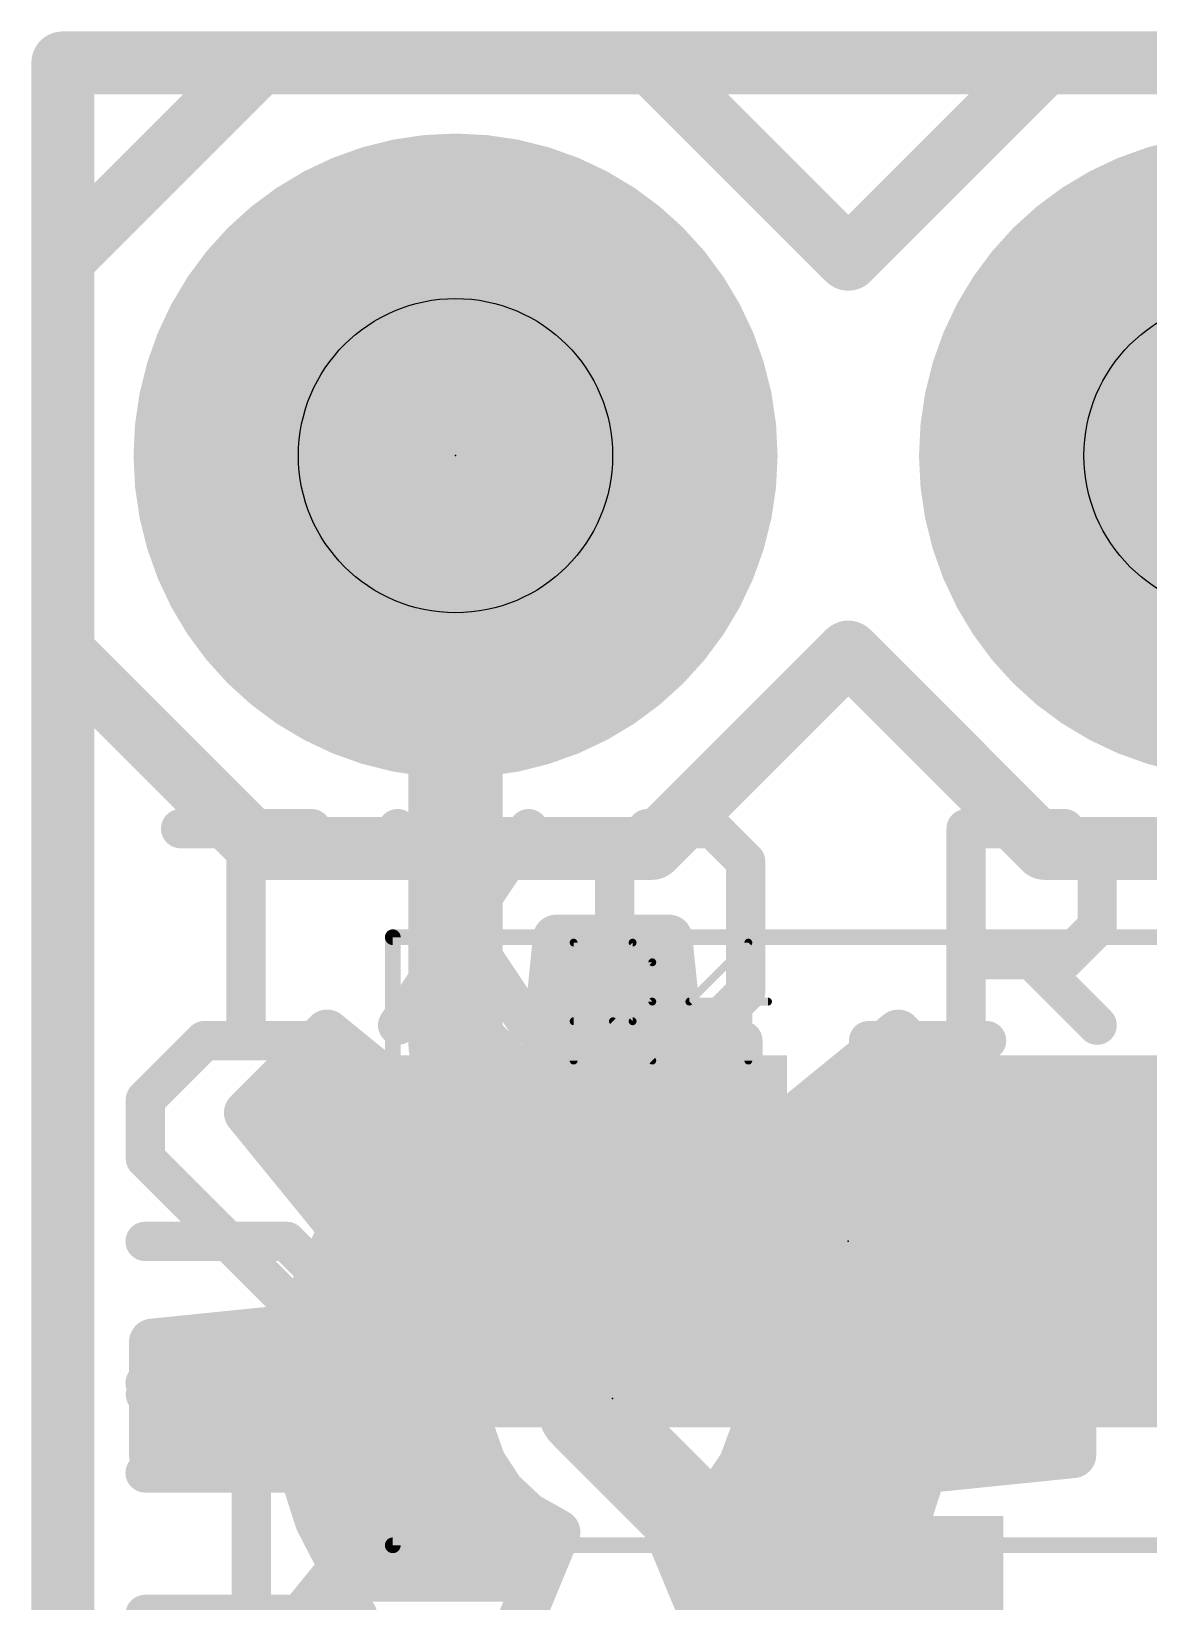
# Model space of a CAD drawing. Extents: x 0 to 108, y -11 to 13.
# Drawn here: x -0.1 to 3.51, y 7.73 to 12.8 of the extents above; entities that cross this region are included whole.
import ezdxf

# ---------------------------------------------------------------- set-up
doc = ezdxf.new("R2010")
doc.units = 0
for name, color, linetype in [('1', 12, 'CONTINUOUS'), ('17', 110, 'CONTINUOUS'), ('20', 53, 'CONTINUOUS'), ('21', 41, 'CONTINUOUS'), ('22', 40, 'CONTINUOUS'), ('23', 53, 'CONTINUOUS'), ('24', 53, 'CONTINUOUS'), ('25', 253, 'CONTINUOUS'), ('26', 253, 'CONTINUOUS'), ('29', 253, 'CONTINUOUS'), ('30', 253, 'CONTINUOUS'), ('31', 4, 'CONTINUOUS'), ('35', 253, 'CONTINUOUS'), ('39', 12, 'CONTINUOUS'), ('44', 253, 'CONTINUOUS'), ('51', 53, 'CONTINUOUS'), ('52', 253, 'CONTINUOUS')]:
    doc.layers.add(name, color=color, linetype=linetype)

# ---------------------------------------------------------------- blocks, each defined once
blk = doc.blocks.new('RECT')
blk.add_solid([(-0.5, -0.5), (0.5, -0.5), (-0.5, 0.5), (0.5, 0.5)])
blk = doc.blocks.new('ROUNDP')
at = {"const_width": 0.5}
blk.add_lwpolyline([(0, -0.25, 1), (0, 0.25, 1), (0, -0.25)], format="xyb", dxfattribs=at)

msp = doc.modelspace()

# ---------------------------------------------------------------- linework, layer by layer
at = {"layer": '1', "const_width": 0.3048}
for points in [[(1.27, 9.525), (1.27, 11.43)], [(1.905, 8.89), (1.27, 9.525)], [(1.69, 8.89), (1.905, 8.89)], [(1.69, 8.343), (1.69, 8.89)], [(3.39, 8.89), (4.826, 8.89)], [(2.54, 7.493), (1.69, 8.343)]]:
    msp.add_lwpolyline(points, dxfattribs=at)
at = {"layer": '1', "const_width": 0.1524}
for points in [[(1.3462, 11.43, 1), (1.1938, 11.43)], [(1.3239, 9.5789, 1), (1.2161, 9.4711)], [(1.1938, 9.525, 1), (1.3462, 9.525)], [(1.69, 8.9662, 1), (1.69, 8.8138)], [(1.7662, 8.89, 1), (1.6138, 8.89)], [(1.905, 8.8138, 1), (1.905, 8.9662)], [(3.39, 8.9662, 1), (3.39, 8.8138)], [(1.8511, 8.8361, 1), (1.9589, 8.9439)], [(1.7439, 8.3969, 1), (1.6361, 8.2891)], [(1.6138, 8.343, 1), (1.7662, 8.343)]]:
    msp.add_lwpolyline(points, format="xyb", dxfattribs=at)
at = {"layer": '20', "const_width": 0.2032}
for points in [[(15.24, 12.7), (0, 12.7)], [(0, 12.7), (0, 0)]]:
    msp.add_lwpolyline(points, dxfattribs=at)
at = {"layer": '20', "const_width": 0.1016}
for points in [[(0, 12.7508, 1), (0, 12.6492)], [(0.0508, 12.7, 1), (-0.0508, 12.7)]]:
    msp.add_lwpolyline(points, format="xyb", dxfattribs=at)
at = {"layer": '21', "const_width": 0.0635}
for points in [[(0.381, 10.2558, 1), (0.381, 10.1923)], [(0.6246, 10.224, 1), (0.5611, 10.224)], [(0.8047, 10.1923, 1), (0.8047, 10.2558)], [(1.1091, 10.2417, 1), (1.0562, 10.2064)], [(1.5327, 10.2064, 1), (1.4799, 10.2417)], [(1.8902, 10.2558, 1), (1.8902, 10.1923)], [(1.9126, 10.2016, 1), (1.8677, 10.2465)], [(2.1245, 10.2465, 1), (2.0796, 10.2016)], [(2.102, 10.1923, 1), (2.102, 10.2558)], [(2.921, 10.2558, 1), (2.921, 10.1923)], [(2.9528, 10.224, 1), (2.8893, 10.224)], [(3.2612, 10.2465, 1), (3.2163, 10.2016)], [(3.2388, 10.1923, 1), (3.2388, 10.2558)], [(1.816, 10.1181, 1), (1.7525, 10.1181)], [(1.7618, 10.1406, 1), (1.8067, 10.0957)], [(2.2397, 10.1181, 1), (2.1762, 10.1181)], [(2.1855, 10.0957, 1), (2.2304, 10.1406)], [(3.3764, 10.1181, 1), (3.3129, 10.1181)], [(3.3222, 10.0957, 1), (3.3671, 10.1406)], [(3.3671, 9.8838, 1), (3.3222, 9.9287)], [(3.3129, 9.9063, 1), (3.3764, 9.9063)], [(2.921, 9.8321, 1), (2.921, 9.7686)], [(3.1553, 9.8228, 1), (3.1104, 9.7779)], [(3.2163, 9.8228, 1), (3.2612, 9.7779)], [(3.2388, 9.7686, 1), (3.2388, 9.8321)], [(1.8067, 9.7169, 1), (1.7618, 9.672)], [(2.2304, 9.672, 1), (2.1855, 9.7169)], [(1.7525, 9.6944, 1), (1.816, 9.6944)], [(2.1762, 9.6944, 1), (2.2397, 9.6944)], [(1.8902, 9.6203, 1), (1.8902, 9.5567)], [(2.102, 9.5567, 1), (2.102, 9.6203)], [(0.5611, 9.5885, 1), (0.6246, 9.5885)], [(1.0562, 9.6061, 1), (1.1091, 9.5709)], [(1.4799, 9.5709, 1), (1.5327, 9.6061)], [(1.8677, 9.566, 1), (1.9126, 9.611)], [(2.0796, 9.611, 1), (2.1245, 9.566)], [(2.8893, 9.5885, 1), (2.9528, 9.5885)], [(3.3222, 9.566, 1), (3.3671, 9.611)], [(0.2661, 8.9213, 1), (0.2661, 8.8578)], [(0.7462, 8.912, 1), (0.7013, 8.8671)], [(0.7237, 8.8578, 1), (0.7237, 8.9213)], [(0.975, 8.6383, 1), (0.93, 8.6832)], [(0.93, 8.6383, 1), (0.975, 8.6832)], [(0.2661, 8.4637, 1), (0.2661, 8.4002)], [(0.7013, 8.4544, 1), (0.7462, 8.4095)], [(0.7237, 8.4002, 1), (0.7237, 8.4637)], [(0.2661, 8.1728, 1), (0.2661, 8.1093)], [(0.6411, 8.1411, 1), (0.5776, 8.1411)], [(0.9525, 8.1093, 1), (0.9525, 8.1728)], [(0.2661, 7.7153, 1), (0.2661, 7.6518)], [(0.9525, 7.6518, 1), (0.9525, 7.7153)]]:
    msp.add_lwpolyline(points, format="xyb", dxfattribs=at)
at = {"layer": '21', "const_width": 0.127}
for points in [[(0.381, 10.224), (0.8047, 10.224)], [(0.5928, 9.5885), (0.5928, 10.224)], [(1.0826, 10.224), (1.5063, 9.5885)], [(1.5063, 10.224), (1.0826, 9.5885)], [(1.8902, 10.224), (1.7843, 10.1181)], [(2.102, 10.224), (1.8902, 10.224)], [(2.208, 10.1181), (2.102, 10.224)], [(2.921, 9.5885), (2.921, 10.224)], [(2.921, 10.224), (3.2388, 10.224)], [(3.2388, 10.224), (3.3447, 10.1181)], [(1.7843, 10.1181), (1.7843, 9.6944)], [(2.208, 9.6944), (2.208, 10.1181)], [(3.3447, 10.1181), (3.3447, 9.9063)], [(3.3447, 9.9063), (3.2388, 9.8003)], [(3.2388, 9.8003), (2.921, 9.8003)], [(3.1328, 9.8003), (3.3447, 9.5885)], [(1.7843, 9.6944), (1.8902, 9.5885)], [(2.102, 9.5885), (2.208, 9.6944)], [(1.8902, 9.5885), (2.102, 9.5885)], [(0.7237, 8.8895), (0.2661, 8.8895)], [(0.9525, 8.6607), (0.7237, 8.8895)], [(0.7237, 8.4319), (0.9525, 8.6607)], [(0.2661, 8.4319), (0.7237, 8.4319)], [(0.2661, 8.1411), (0.9525, 8.1411)], [(0.6093, 7.6835), (0.6093, 8.1411)], [(0.9525, 7.6835), (0.2661, 7.6835)]]:
    msp.add_lwpolyline(points, dxfattribs=at)
at = {"layer": '22'}
for points, const_width in [([(0, 12.065), (0.635, 12.7)], 0.2032), ([(1.905, 12.7), (0.635, 12.7)], 0.2032), ([(2.54, 12.065), (1.905, 12.7)], 0.2032), ([(3.175, 12.7), (2.54, 12.065)], 0.2032), ([(4.445, 12.7), (3.175, 12.7)], 0.2032), ([(0, 10.795), (0, 12.065)], 0.2032), ([(0.635, 10.16), (0, 10.795)], 0.2032), ([(1.905, 10.16), (2.54, 10.795)], 0.2032), ([(2.54, 10.795), (3.175, 10.16)], 0.2032), ([(0.635, 10.16), (1.905, 10.16)], 0.2032), ([(3.175, 10.16), (4.445, 10.16)], 0.2032), ([(1.546, 9.3869), (1.5952, 9.8708)], 0.15), ([(1.5952, 9.8708), (1.9608, 9.8708)], 0.15), ([(1.9608, 9.8708), (2.01, 9.3869)], 0.15), ([(1.5829, 9.75), (1.9731, 9.75)], 0.15), ([(1.5677, 9.6), (1.9883, 9.6)], 0.15), ([(0.596, 9.3055), (0.8545, 9.564)], 0.15), ([(0.8545, 9.564), (1.2315, 9.2566)], 0.15), ([(2.3245, 9.2566), (2.7015, 9.564)], 0.15), ([(2.7015, 9.564), (2.96, 9.3055)], 0.15), ([(0.7405, 9.45), (0.9943, 9.45)], 0.15), ([(1.5524, 9.45), (2.0036, 9.45)], 0.15), ([(2.5617, 9.45), (2.8155, 9.45)], 0.15), ([(1.3833, 9.3348), (1.546, 9.3869)], 0.15), ([(2.01, 9.3869), (2.1727, 9.3348)], 0.15), ([(1.2315, 9.2566), (1.3833, 9.3348)], 0.15), ([(2.1727, 9.3348), (2.3245, 9.2566)], 0.15), ([(0.9034, 8.9285), (0.596, 9.3055)], 0.15), ([(0.6005, 9.3), (1.1783, 9.3)], 0.15), ([(1.3157, 9.3), (2.2402, 9.3)], 0.15), ([(2.3777, 9.3), (2.9555, 9.3)], 0.15), ([(2.96, 9.3055), (2.6526, 8.9285)], 0.15), ([(0.7228, 9.15), (2.8332, 9.15)], 0.15), ([(0.8451, 9), (2.7109, 9)], 0.15), ([(0.8252, 8.7767), (0.9034, 8.9285)], 0.15), ([(2.6526, 8.9285), (2.7308, 8.7767)], 0.15), ([(0.863, 8.85), (2.693, 8.85)], 0.15), ([(1.6178, 8.8224), (1.5177, 8.7716)], 0.15), ([(1.727, 8.8478), (1.6178, 8.8224)], 0.15), ([(1.8392, 8.8466), (1.727, 8.8478)], 0.15), ([(1.9479, 8.8188), (1.8392, 8.8466)], 0.15), ([(2.0469, 8.7659), (1.9479, 8.8188)], 0.15), ([(0.7731, 8.614), (0.8252, 8.7767)], 0.15), ([(1.5177, 8.7716), (1.4325, 8.6986)], 0.15), ([(2.1304, 8.691), (2.0469, 8.7659)], 0.15), ([(2.7308, 8.7767), (2.7829, 8.614)], 0.15), ([(0.8006, 8.7), (1.4342, 8.7)], 0.15), ([(1.4325, 8.6986), (1.3672, 8.6074)], 0.15), ([(2.1204, 8.7), (2.7554, 8.7)], 0.15), ([(2.1938, 8.5984), (2.1304, 8.691)], 0.15), ([(0.2892, 8.5648), (0.7731, 8.614)], 0.15), ([(1.3672, 8.6074), (1.3253, 8.5033)], 0.15), ([(2.7829, 8.614), (3.2668, 8.5648)], 0.15), ([(0.2892, 8.1992), (0.2892, 8.5648)], 0.15), ([(2.2333, 8.4934), (2.1938, 8.5984)], 0.15), ([(3.2668, 8.5648), (3.2668, 8.1992)], 0.15), ([(0.2892, 8.55), (1.3441, 8.55)], 0.15), ([(2.212, 8.55), (3.2668, 8.55)], 0.15), ([(1.3253, 8.5033), (1.3095, 8.3922)], 0.15), ([(2.2468, 8.382), (2.2333, 8.4934)], 0.15), ([(0.2892, 8.4), (1.3106, 8.4)], 0.15), ([(1.3095, 8.3922), (1.3205, 8.2805)], 0.15), ([(2.2339, 8.2726), (2.2468, 8.382)], 0.15), ([(2.2446, 8.4), (3.2668, 8.4)], 0.15), ([(1.3205, 8.2805), (1.3577, 8.1747)], 0.15), ([(2.1957, 8.1692), (2.2339, 8.2726)], 0.15), ([(0.2892, 8.25), (1.3312, 8.25)], 0.15), ([(2.2255, 8.25), (3.2668, 8.25)], 0.15), ([(0.7731, 8.15), (0.2892, 8.1992)], 0.15), ([(0.8252, 7.9873), (0.7731, 8.15)], 0.15), ([(1.3577, 8.1747), (1.419, 8.0807)], 0.15), ([(2.1345, 8.0775), (2.1957, 8.1692)], 0.15), ([(2.7829, 8.15), (2.7308, 7.9873)], 0.15), ([(3.2668, 8.1992), (2.7829, 8.15)], 0.15), ([(0.7891, 8.1), (1.4064, 8.1)], 0.15), ([(2.1495, 8.1), (2.7669, 8.1)], 0.15), ([(1.419, 8.0807), (1.5008, 8.004)], 0.15), ([(2.0536, 8.0027), (2.1345, 8.0775)], 0.15), ([(1.5008, 8.004), (1.5986, 7.9489)], 0.15), ([(1.9574, 7.9489), (2.0536, 8.0027)], 0.15), ([(0.9034, 7.8355), (0.8252, 7.9873)], 0.15), ([(0.8444, 7.95), (1.5966, 7.95)], 0.15), ([(1.5986, 7.9489), (1.3833, 7.4292)], 0.15), ([(2.1727, 7.4292), (1.9574, 7.9489)], 0.15), ([(1.9594, 7.95), (2.7116, 7.95)], 0.15), ([(2.7308, 7.9873), (2.6526, 7.8355)], 0.15), ([(0.596, 7.4585), (0.9034, 7.8355)], 0.15), ([(0.8745, 7.8), (1.5369, 7.8)], 0.15), ([(2.0191, 7.8), (2.6815, 7.8)], 0.15), ([(2.6526, 7.8355), (2.96, 7.4585)], 0.15)]:
    msp.add_lwpolyline(points, dxfattribs=dict(at, const_width=const_width))
for points, const_width in [([(0.635, 12.7508, 1), (0.635, 12.6492)], 0.1016), ([(0.6709, 12.6641, 1), (0.5991, 12.7359)], 0.1016), ([(1.9409, 12.7359, 1), (1.8691, 12.6641)], 0.1016), ([(1.905, 12.6492, 1), (1.905, 12.7508)], 0.1016), ([(3.175, 12.7508, 1), (3.175, 12.6492)], 0.1016), ([(3.2109, 12.6641, 1), (3.1391, 12.7359)], 0.1016), ([(0.0508, 12.065, 1), (-0.0508, 12.065)], 0.1016), ([(-0.0359, 12.1009, 1), (0.0359, 12.0291)], 0.1016), ([(2.5041, 12.1009, 1), (2.5759, 12.0291)], 0.1016), ([(2.5041, 12.0291, 1), (2.5759, 12.1009)], 0.1016), ([(0.0359, 10.8309, 1), (-0.0359, 10.7591)], 0.1016), ([(2.5759, 10.8309, 1), (2.5041, 10.7591)], 0.1016), ([(2.5759, 10.7591, 1), (2.5041, 10.8309)], 0.1016), ([(-0.0508, 10.795, 1), (0.0508, 10.795)], 0.1016), ([(0.635, 10.2108, 1), (0.635, 10.1092)], 0.1016), ([(1.905, 10.1092, 1), (1.905, 10.2108)], 0.1016), ([(3.175, 10.2108, 1), (3.175, 10.1092)], 0.1016), ([(0.5991, 10.1241, 1), (0.6709, 10.1959)], 0.1016), ([(1.8691, 10.1959, 1), (1.9409, 10.1241)], 0.1016), ([(3.1391, 10.1241, 1), (3.2109, 10.1959)], 0.1016), ([(1.5952, 9.9083, 1), (1.5952, 9.8333)], 0.075), ([(1.6325, 9.867, 1), (1.5579, 9.8746)], 0.075), ([(1.9981, 9.8746, 1), (1.9235, 9.867)], 0.075), ([(1.9608, 9.8333, 1), (1.9608, 9.9083)], 0.075), ([(1.5829, 9.7875, 1), (1.5829, 9.7125)], 0.075), ([(1.9731, 9.7125, 1), (1.9731, 9.7875)], 0.075), ([(1.5677, 9.6375, 1), (1.5677, 9.5625)], 0.075), ([(1.9883, 9.5625, 1), (1.9883, 9.6375)], 0.075), ([(0.8782, 9.5931, 1), (0.8308, 9.5349)], 0.075), ([(0.881, 9.5375, 1), (0.828, 9.5905)], 0.075), ([(2.728, 9.5905, 1), (2.675, 9.5375)], 0.075), ([(2.7252, 9.5349, 1), (2.6778, 9.5931)], 0.075), ([(0.7405, 9.4875, 1), (0.7405, 9.4125)], 0.075), ([(0.9943, 9.4125, 1), (0.9943, 9.4875)], 0.075), ([(1.5524, 9.4875, 1), (1.5524, 9.4125)], 0.075), ([(2.0036, 9.4125, 1), (2.0036, 9.4875)], 0.075), ([(2.5617, 9.4875, 1), (2.5617, 9.4125)], 0.075), ([(2.8155, 9.4125, 1), (2.8155, 9.4875)], 0.075), ([(1.5574, 9.3512, 1), (1.5346, 9.4226)], 0.075), ([(2.0214, 9.4226, 1), (1.9986, 9.3512)], 0.075), ([(1.3719, 9.3705, 1), (1.3948, 9.2991)], 0.075), ([(1.4005, 9.3015, 1), (1.3662, 9.3682)], 0.075), ([(1.5087, 9.3907, 1), (1.5833, 9.3831)], 0.075), ([(1.9727, 9.3831, 1), (2.0473, 9.3907)], 0.075), ([(2.1898, 9.3682, 1), (2.1555, 9.3015)], 0.075), ([(2.1612, 9.2991, 1), (2.1841, 9.3705)], 0.075), ([(0.6251, 9.3292, 1), (0.5669, 9.2818)], 0.075), ([(0.5695, 9.332, 1), (0.6225, 9.279)], 0.075), ([(0.6005, 9.3375, 1), (0.6005, 9.2625)], 0.075), ([(1.1783, 9.2625, 1), (1.1783, 9.3375)], 0.075), ([(1.3157, 9.3375, 1), (1.3157, 9.2625)], 0.075), ([(2.2402, 9.2625, 1), (2.2402, 9.3375)], 0.075), ([(2.3777, 9.3375, 1), (2.3777, 9.2625)], 0.075), ([(2.9891, 9.2818, 1), (2.9309, 9.3292)], 0.075), ([(2.9335, 9.279, 1), (2.9865, 9.332)], 0.075), ([(2.9555, 9.2625, 1), (2.9555, 9.3375)], 0.075), ([(1.2143, 9.2899, 1), (1.2487, 9.2233)], 0.075), ([(1.2078, 9.2275, 1), (1.2552, 9.2857)], 0.075), ([(2.3008, 9.2857, 1), (2.3482, 9.2275)], 0.075), ([(2.3073, 9.2233, 1), (2.3417, 9.2899)], 0.075), ([(0.7228, 9.1875, 1), (0.7228, 9.1125)], 0.075), ([(2.8332, 9.1125, 1), (2.8332, 9.1875)], 0.075), ([(0.8451, 9.0375, 1), (0.8451, 8.9625)], 0.075), ([(2.7109, 8.9625, 1), (2.7109, 9.0375)], 0.075), ([(0.9367, 8.9113, 1), (0.8701, 8.9457)], 0.075), ([(0.8743, 8.9048, 1), (0.9325, 8.9522)], 0.075), ([(2.6859, 8.9457, 1), (2.6193, 8.9113)], 0.075), ([(2.6235, 8.9522, 1), (2.6817, 8.9048)], 0.075), ([(0.863, 8.8875, 1), (0.863, 8.8125)], 0.075), ([(1.6092, 8.8589, 1), (1.6263, 8.7858)], 0.075), ([(1.6347, 8.7889, 1), (1.6008, 8.8558)], 0.075), ([(1.7274, 8.8853, 1), (1.7266, 8.8103)], 0.075), ([(1.7355, 8.8113, 1), (1.7185, 8.8844)], 0.075), ([(1.8485, 8.8829, 1), (1.8299, 8.8103)], 0.075), ([(1.8388, 8.8091, 1), (1.8396, 8.8841)], 0.075), ([(1.9656, 8.8518, 1), (1.9302, 8.7857)], 0.075), ([(1.9386, 8.7824, 1), (1.9572, 8.8551)], 0.075), ([(2.693, 8.8125, 1), (2.693, 8.8875)], 0.075), ([(0.8609, 8.7652, 1), (0.7895, 8.7881)], 0.075), ([(1.5007, 8.8051, 1), (1.5346, 8.7382)], 0.075), ([(1.5421, 8.7432, 1), (1.4933, 8.8001)], 0.075), ([(2.0719, 8.7938, 1), (2.0219, 8.738)], 0.075), ([(2.0292, 8.7328, 1), (2.0646, 8.799)], 0.075), ([(2.7665, 8.7881, 1), (2.6951, 8.7652)], 0.075), ([(0.7918, 8.7938, 1), (0.8585, 8.7595)], 0.075), ([(2.6975, 8.7595, 1), (2.7642, 8.7938)], 0.075), ([(0.8006, 8.7375, 1), (0.8006, 8.6625)], 0.075), ([(1.4081, 8.727, 1), (1.4569, 8.6701)], 0.075), ([(1.463, 8.6767, 1), (1.402, 8.7204)], 0.075), ([(1.4342, 8.6625, 1), (1.4342, 8.7375)], 0.075), ([(2.1204, 8.7375, 1), (2.1204, 8.6625)], 0.075), ([(2.1614, 8.7122, 1), (2.0995, 8.6698)], 0.075), ([(2.1054, 8.6631, 1), (2.1555, 8.7189)], 0.075), ([(2.7554, 8.6625, 1), (2.7554, 8.7375)], 0.075), ([(0.7769, 8.5767, 1), (0.7693, 8.6513)], 0.075), ([(1.4019, 8.5934, 1), (1.3324, 8.6214)], 0.075), ([(2.7867, 8.6513, 1), (2.7791, 8.5767)], 0.075), ([(0.3267, 8.5648, 1), (0.2517, 8.5648)], 0.075), ([(0.2854, 8.6021, 1), (0.293, 8.5275)], 0.075), ([(0.7374, 8.6254, 1), (0.8088, 8.6026)], 0.075), ([(1.3367, 8.6292, 1), (1.3976, 8.5855)], 0.075), ([(2.2289, 8.6116, 1), (2.1587, 8.5852)], 0.075), ([(2.1629, 8.5772, 1), (2.2248, 8.6196)], 0.075), ([(2.7472, 8.6026, 1), (2.8186, 8.6254)], 0.075), ([(3.3043, 8.5648, 1), (3.2293, 8.5648)], 0.075), ([(3.263, 8.5275, 1), (3.2706, 8.6021)], 0.075), ([(0.2892, 8.5875, 1), (0.2892, 8.5125)], 0.075), ([(1.3441, 8.5125, 1), (1.3441, 8.5875)], 0.075), ([(2.212, 8.5875, 1), (2.212, 8.5125)], 0.075), ([(3.2668, 8.5125, 1), (3.2668, 8.5875)], 0.075), ([(1.2905, 8.5172, 1), (1.3601, 8.4893)], 0.075), ([(1.3625, 8.498, 1), (1.2882, 8.5086)], 0.075), ([(2.2706, 8.4979, 1), (2.1961, 8.4889)], 0.075), ([(2.1983, 8.4802, 1), (2.2684, 8.5066)], 0.075), ([(0.2892, 8.4375, 1), (0.2892, 8.3625)], 0.075), ([(1.3468, 8.3958, 1), (1.2721, 8.3885)], 0.075), ([(1.2723, 8.3975, 1), (1.3466, 8.3869)], 0.075), ([(1.3106, 8.3625, 1), (1.3106, 8.4375)], 0.075), ([(2.2446, 8.4375, 1), (2.2446, 8.3625)], 0.075), ([(2.284, 8.3776, 1), (2.2096, 8.3864)], 0.075), ([(3.2668, 8.3625, 1), (3.2668, 8.4375)], 0.075), ([(2.2096, 8.3775, 1), (2.284, 8.3865)], 0.075), ([(1.3558, 8.293, 1), (1.2851, 8.2681)], 0.075), ([(2.269, 8.2596, 1), (2.1987, 8.2855)], 0.075), ([(0.2892, 8.2875, 1), (0.2892, 8.2125)], 0.075), ([(1.2831, 8.2768, 1), (1.3578, 8.2842)], 0.075), ([(1.3312, 8.2125, 1), (1.3312, 8.2875)], 0.075), ([(2.2255, 8.2875, 1), (2.2255, 8.2125)], 0.075), ([(2.1966, 8.277, 1), (2.2711, 8.2682)], 0.075), ([(3.2668, 8.2125, 1), (3.2668, 8.2875)], 0.075), ([(0.293, 8.2365, 1), (0.2854, 8.1619)], 0.075), ([(0.2517, 8.1992, 1), (0.3267, 8.1992)], 0.075), ([(0.8088, 8.1614, 1), (0.7374, 8.1386)], 0.075), ([(0.7693, 8.1127, 1), (0.7769, 8.1873)], 0.075), ([(1.3891, 8.1951, 1), (1.3262, 8.1542)], 0.075), ([(1.3223, 8.1622, 1), (1.393, 8.1871)], 0.075), ([(2.2269, 8.1483, 1), (2.1645, 8.19)], 0.075), ([(2.7791, 8.1873, 1), (2.7867, 8.1127)], 0.075), ([(2.8186, 8.1386, 1), (2.7472, 8.1614)], 0.075), ([(3.2293, 8.1992, 1), (3.3043, 8.1992)], 0.075), ([(3.2706, 8.1619, 1), (3.263, 8.2365)], 0.075), ([(0.7891, 8.1375, 1), (0.7891, 8.0625)], 0.075), ([(1.4064, 8.0625, 1), (1.4064, 8.1375)], 0.075), ([(2.1495, 8.1375, 1), (2.1495, 8.0625)], 0.075), ([(2.1605, 8.1821, 1), (2.2309, 8.1562)], 0.075), ([(2.7669, 8.0625, 1), (2.7669, 8.1375)], 0.075), ([(1.4446, 8.108, 1), (1.3933, 8.0533)], 0.075), ([(1.3875, 8.0602, 1), (1.4504, 8.1012)], 0.075), ([(2.1033, 8.0984, 1), (2.1657, 8.0567)], 0.075), ([(2.1599, 8.05, 1), (2.109, 8.1051)], 0.075), ([(1.5192, 8.0366, 1), (1.4824, 7.9713)], 0.075), ([(2.0719, 7.97, 1), (2.0352, 8.0355)], 0.075), ([(0.8585, 8.0045, 1), (0.7918, 7.9702)], 0.075), ([(0.7895, 7.9759, 1), (0.8609, 7.9988)], 0.075), ([(0.8444, 7.9875, 1), (0.8444, 7.9125)], 0.075), ([(1.4752, 7.9766, 1), (1.5265, 8.0313)], 0.075), ([(1.6332, 7.9345, 1), (1.564, 7.9633)], 0.075), ([(1.5966, 7.9125, 1), (1.5966, 7.9875)], 0.075), ([(1.992, 7.9633, 1), (1.9228, 7.9345)], 0.075), ([(1.9594, 7.9875, 1), (1.9594, 7.9125)], 0.075), ([(2.0281, 8.0303, 1), (2.079, 7.9752)], 0.075), ([(2.6951, 7.9988, 1), (2.7665, 7.9759)], 0.075), ([(2.7642, 7.9702, 1), (2.6975, 8.0045)], 0.075), ([(2.7116, 7.9125, 1), (2.7116, 7.9875)], 0.075), ([(1.5802, 7.9162, 1), (1.617, 7.9816)], 0.075), ([(1.9391, 7.9816, 1), (1.9757, 7.9162)], 0.075), ([(0.8745, 7.8375, 1), (0.8745, 7.7625)], 0.075), ([(0.8701, 7.8183, 1), (0.9367, 7.8527)], 0.075), ([(0.9325, 7.8118, 1), (0.8743, 7.8592)], 0.075), ([(1.5369, 7.7625, 1), (1.5369, 7.8375)], 0.075), ([(2.0191, 7.8375, 1), (2.0191, 7.7625)], 0.075), ([(2.6817, 7.8592, 1), (2.6235, 7.8118)], 0.075), ([(2.6193, 7.8527, 1), (2.6859, 7.8183)], 0.075), ([(2.6815, 7.7625, 1), (2.6815, 7.8375)], 0.075)]:
    msp.add_lwpolyline(points, format="xyb", dxfattribs=dict(at, const_width=const_width))
at = {"layer": '23'}
msp.add_point((2.54, 8.89), dxfattribs=at)
at = {"layer": '24'}
for p in [(1.27, 11.43), (1.778, 8.382)]:
    msp.add_point(p, dxfattribs=at)
at = {"layer": '25', "const_width": 0.0127}
for points in [[(1.6519, 9.8619, 1), (1.6519, 9.8492)], [(1.6582, 9.8555, 1), (1.6455, 9.8555)], [(1.847, 9.86, 1), (1.8381, 9.851)], [(1.8425, 9.8492, 1), (1.8425, 9.8619)], [(2.2231, 9.8555, 1), (2.2104, 9.8555)], [(2.2212, 9.851, 1), (2.2123, 9.86)], [(1.9125, 9.792, 1), (1.8998, 9.792)], [(1.9016, 9.7875, 1), (1.9106, 9.7965)], [(1.8998, 9.6649, 1), (1.9125, 9.6649)], [(1.9106, 9.6604, 1), (1.9016, 9.6694)], [(2.0261, 9.6712, 1), (2.0261, 9.6585)], [(2.0216, 9.6694, 1), (2.0306, 9.6604)], [(2.2803, 9.6585, 1), (2.2803, 9.6712)], [(1.6519, 9.6077, 1), (1.6519, 9.595)], [(1.7835, 9.6058, 1), (1.7745, 9.5968)], [(1.8381, 9.6058, 1), (1.847, 9.5968)], [(1.8425, 9.595, 1), (1.8425, 9.6077)], [(1.6455, 9.4742, 1), (1.6582, 9.4742)], [(1.9016, 9.4697, 1), (1.9106, 9.4787)], [(2.2104, 9.4742, 1), (2.2231, 9.4742)]]:
    msp.add_lwpolyline(points, format="xyb", dxfattribs=at)
at = {"layer": '25', "const_width": 0.0254}
for points in [[(1.6519, 9.4742), (1.6519, 9.8555)], [(1.6519, 9.8555), (1.8425, 9.8555)], [(1.8425, 9.8555), (1.9061, 9.792)], [(2.2168, 9.8555), (2.0261, 9.6649)], [(2.2168, 9.4742), (2.2168, 9.8555)], [(1.9061, 9.792), (1.9061, 9.6649)], [(1.9061, 9.6649), (1.8425, 9.6013)], [(2.0261, 9.6649), (2.2803, 9.6649)], [(1.8425, 9.6013), (1.6519, 9.6013)], [(1.779, 9.6013), (1.9061, 9.4742)]]:
    msp.add_lwpolyline(points, dxfattribs=at)
at = {"layer": '26', "const_width": 0.127}
for points in [[(0.2671, 9.348), (0.4577, 9.5387)], [(0.4577, 9.5387), (0.839, 9.5387)], [(0.839, 9.5387), (1.0297, 9.348)], [(1.6271, 9.5387), (1.4365, 9.348)], [(2.1991, 9.5387), (1.6271, 9.5387)], [(2.1991, 8.3947), (2.1991, 9.5387)], [(2.9872, 9.5387), (2.6058, 9.5387)], [(2.7965, 8.5854), (2.7965, 9.5387)], [(0.2671, 9.1574), (0.2671, 9.348)], [(1.4365, 9.348), (1.4365, 8.9667)], [(1.0297, 8.3947), (0.2671, 9.1574)], [(1.4365, 8.9667), (1.6271, 8.776)], [(1.6271, 8.776), (2.1991, 8.776)], [(2.9872, 8.3947), (2.7965, 8.5854)], [(3.3685, 8.5854), (3.1778, 8.3947)], [(0.2671, 8.3947), (1.0297, 8.3947)], [(3.1778, 8.3947), (2.9872, 8.3947)]]:
    msp.add_lwpolyline(points, dxfattribs=at)
at = {"layer": '26', "const_width": 0.0635}
for points in [[(0.4577, 9.5704, 1), (0.4577, 9.5069)], [(0.4802, 9.5162, 1), (0.4353, 9.5611)], [(0.8615, 9.5611, 1), (0.8166, 9.5162)], [(0.839, 9.5069, 1), (0.839, 9.5704)], [(1.6271, 9.5704, 1), (1.6271, 9.5069)], [(1.6496, 9.5162, 1), (1.6047, 9.5611)], [(2.2309, 9.5387, 1), (2.1673, 9.5387)], [(2.1991, 9.5069, 1), (2.1991, 9.5704)], [(2.6058, 9.5704, 1), (2.6058, 9.5069)], [(2.8283, 9.5387, 1), (2.7648, 9.5387)], [(2.9872, 9.5069, 1), (2.9872, 9.5704)], [(0.2988, 9.348, 1), (0.2353, 9.348)], [(0.2446, 9.3705, 1), (0.2895, 9.3256)], [(1.0073, 9.3256, 1), (1.0522, 9.3705)], [(1.4682, 9.348, 1), (1.4047, 9.348)], [(1.414, 9.3705, 1), (1.4589, 9.3256)], [(0.2895, 9.1798, 1), (0.2446, 9.1349)], [(0.2353, 9.1574, 1), (0.2988, 9.1574)], [(1.4589, 8.9891, 1), (1.414, 8.9442)], [(1.4047, 8.9667, 1), (1.4682, 8.9667)], [(1.6271, 8.8078, 1), (1.6271, 8.7443)], [(2.1991, 8.7443, 1), (2.1991, 8.8078)], [(1.6047, 8.7536, 1), (1.6496, 8.7985)], [(2.819, 8.6078, 1), (2.7741, 8.5629)], [(3.3909, 8.5629, 1), (3.346, 8.6078)], [(2.7648, 8.5854, 1), (2.8283, 8.5854)], [(0.2671, 8.4265, 1), (0.2671, 8.3629)], [(1.0073, 8.3722, 1), (1.0522, 8.4172)], [(1.0297, 8.3629, 1), (1.0297, 8.4265)], [(2.9872, 8.4265, 1), (2.9872, 8.3629)], [(2.9647, 8.3722, 1), (3.0096, 8.4172)], [(3.1554, 8.4172, 1), (3.2003, 8.3722)], [(3.1778, 8.3629, 1), (3.1778, 8.4265)], [(2.1673, 8.3947, 1), (2.2309, 8.3947)]]:
    msp.add_lwpolyline(points, format="xyb", dxfattribs=at)
at = {"layer": '39', "const_width": 0.0508}
for points in [[(1.067, 7.907), (1.067, 9.873)], [(1.067, 9.873), (4.013, 9.873)], [(4.013, 7.907), (1.067, 7.907)]]:
    msp.add_lwpolyline(points, dxfattribs=at)
at = {"layer": '39', "const_width": 0.0254}
for points in [[(1.0797, 9.873, 1), (1.0543, 9.873)], [(1.067, 9.8857, 1), (1.067, 9.8603)], [(1.067, 7.9197, 1), (1.067, 7.8943)], [(1.0543, 7.907, 1), (1.0797, 7.907)]]:
    msp.add_lwpolyline(points, format="xyb", dxfattribs=at)
at = {"layer": '44'}
for centre in [(1.27, 11.43), (3.81, 11.43)]:
    msp.add_circle(centre, 0.508, dxfattribs=at)
at = {"layer": '51', "const_width": 0.1016}
for points in [[(2.896, 9.309), (2.184, 9.309)], [(2.896, 8.458), (2.184, 8.458)]]:
    msp.add_lwpolyline(points, dxfattribs=at)
at = {"layer": '51', "const_width": 0.0508}
for points in [[(2.184, 9.3344, 1), (2.184, 9.2836)], [(2.896, 9.2836, 1), (2.896, 9.3344)], [(2.184, 8.4834, 1), (2.184, 8.4326)], [(2.896, 8.4326, 1), (2.896, 8.4834)]]:
    msp.add_lwpolyline(points, format="xyb", dxfattribs=at)

# ---------------------------------------------------------------- block references
at = {"layer": '1', "xscale": 1.1, "rotation": 180}
for p in [(1.69, 8.89), (3.39, 8.89)]:
    msp.add_blockref('RECT', p, dxfattribs=at)
at = {"layer": '1', "xscale": 0.8, "yscale": 0.9}
msp.add_blockref('RECT', (2.54, 7.45), dxfattribs=at)
at = {"layer": '17', "xscale": 1.8796, "yscale": 1.8796, "rotation": 270}
for p in [(1.27, 11.43), (1.27, 11.43), (3.81, 11.43), (3.81, 11.43)]:
    msp.add_blockref('ROUNDP', p, dxfattribs=at)
at = {"layer": '21', "xscale": 0.4572, "yscale": 0.762, "rotation": 180}
msp.add_blockref('RECT', (2.54, 8.89), dxfattribs=at)
at = {"layer": '29'}
for name, p, xscale, yscale, rotation in [('ROUNDP', (1.27, 11.43), 2.0828, 2.0828, 270), ('ROUNDP', (3.81, 11.43), 2.0828, 2.0828, 270), ('RECT', (1.69, 8.89), 1.3032, 1.2032, 180), ('RECT', (3.39, 8.89), 1.3032, 1.2032, 180)]:
    msp.add_blockref(name, p, dxfattribs=dict(at, xscale=xscale, yscale=yscale, rotation=rotation))
at = {"layer": '29', "xscale": 1.0032, "yscale": 1.1032}
msp.add_blockref('RECT', (2.54, 7.45), dxfattribs=at)
at = {"layer": '30', "xscale": 2.0828, "yscale": 2.0828, "rotation": 270}
for p in [(1.27, 11.43), (3.81, 11.43)]:
    msp.add_blockref('ROUNDP', p, dxfattribs=at)
at = {"layer": '31', "xscale": 1.1, "rotation": 180}
for p in [(1.69, 8.89), (3.39, 8.89)]:
    msp.add_blockref('RECT', p, dxfattribs=at)
at = {"layer": '31', "xscale": 0.8, "yscale": 0.9}
msp.add_blockref('RECT', (2.54, 7.45), dxfattribs=at)
at = {"layer": '35', "xscale": 0.3998, "yscale": 0.6, "rotation": 180}
msp.add_blockref('RECT', (2.54, 8.89), dxfattribs=at)
at = {"layer": '51', "xscale": 0.5001, "yscale": 0.95, "rotation": 180}
for p in [(1.9598, 8.8849), (3.1282, 8.8849)]:
    msp.add_blockref('RECT', p, dxfattribs=at)
at = {"layer": '52', "xscale": 0.508, "yscale": 0.508}
msp.add_blockref('RECT', (1.27, 11.43), dxfattribs=at)

doc.saveas('drawing.dxf')
